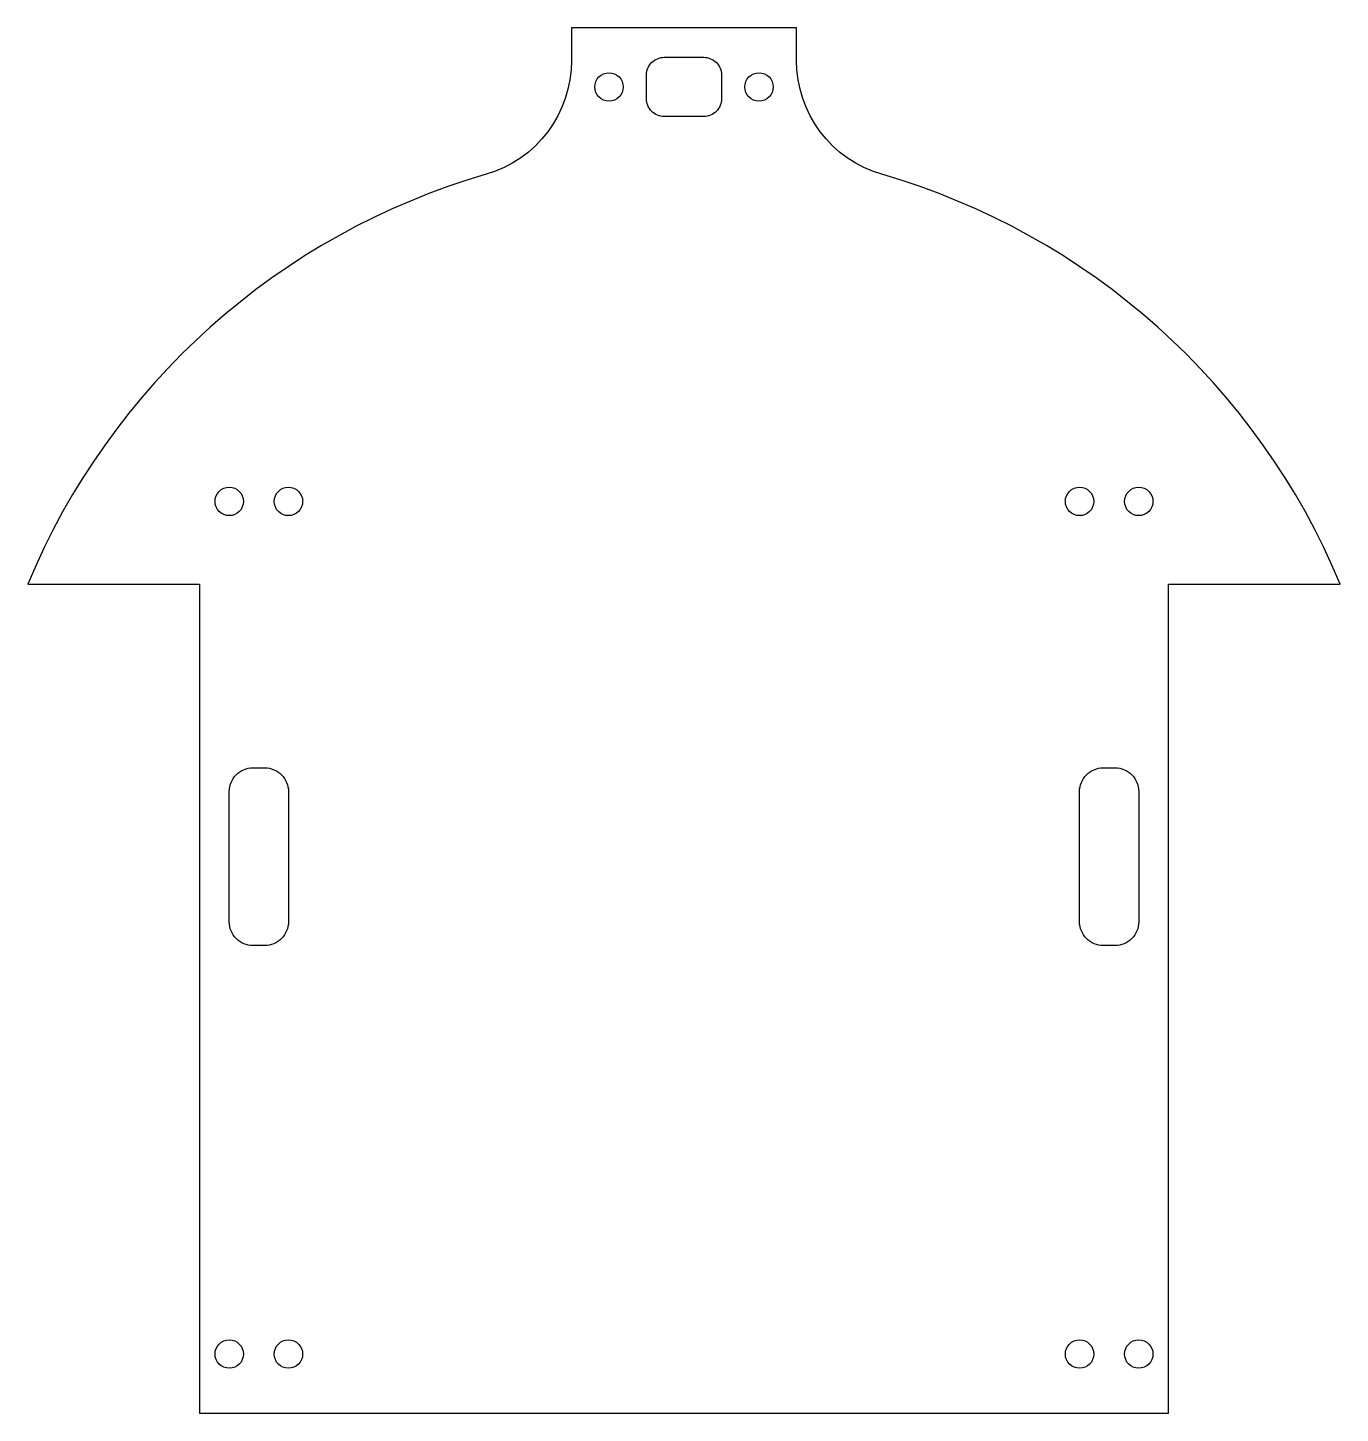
# Model space of a CAD drawing. Header units: millimetres. Extents: x -55 to 55, y -47 to 70.
import ezdxf

# ---------------------------------------------------------------- set-up
doc = ezdxf.new("R2010")
doc.units = ezdxf.units.MM

msp = doc.modelspace()

# ---------------------------------------------------------------- linework, layer by layer
for points in [[(40.9, 23), (55.42, 23, 0.227583), (16.71, 57.62, -0.333747), (9.5, 67.23), (9.5, 70), (-9.5, 70), (-9.5, 67.23, -0.333747), (-16.71, 57.62, 0.227583), (-55.42, 23), (-40.9, 23), (-40.9, -47), (40.9, -47)], [(3.17, 66), (3.17, 64, -0.414214), (1.67, 62.5), (-1.67, 62.5, -0.414214), (-3.17, 64), (-3.17, 66, -0.414214), (-1.67, 67.5), (1.67, 67.5, -0.414214)], [(-38.4, -5.5), (-38.4, 5.5, -0.414214), (-36.4, 7.5), (-35.4, 7.5, -0.414214), (-33.4, 5.5), (-33.4, -5.5, -0.414214), (-35.4, -7.5), (-36.4, -7.5, -0.414214)], [(38.4, 5.5), (38.4, -5.5, -0.414214), (36.4, -7.5), (35.4, -7.5, -0.414214), (33.4, -5.5), (33.4, 5.5, -0.414214), (35.4, 7.5), (36.4, 7.5, -0.414214)]]:
    msp.add_lwpolyline(points, format="xyb", close=True)
for centre in [(-6.33, 65), (6.33, 65), (-38.4, 30), (-33.4, 30), (33.4, 30), (38.4, 30), (-38.4, -42), (-33.4, -42), (33.4, -42), (38.4, -42)]:
    msp.add_circle(centre, 1.2)

doc.saveas('drawing.dxf')
